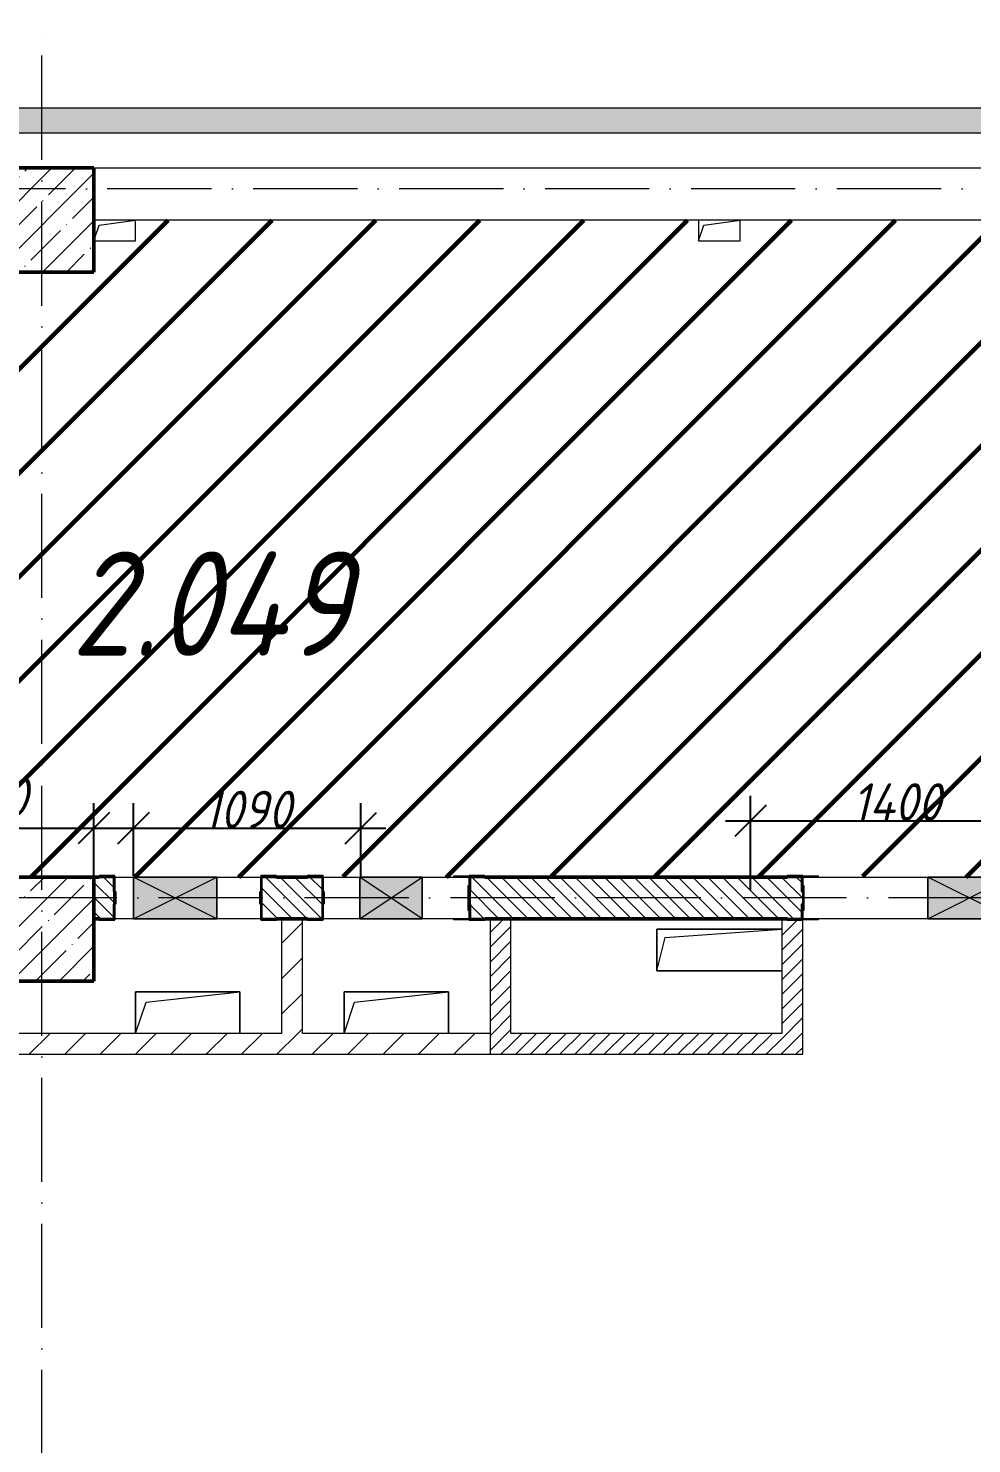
# Model space of a CAD drawing. Header units: millimetres. Extents: x -606178 to 312196, y -19338 to 632709.
# Drawn here: x -235916 to -231391, y 455158 to 461945 of the extents above; entities that cross this region are included whole.
import ezdxf

# ---------------------------------------------------------------- set-up
doc = ezdxf.new("R2010")
doc.units = ezdxf.units.MM
doc.linetypes.add('50_200_ШТРИХ_1Т_ш5_п1_п1_', pattern=[700, 500, -100, 0, -100])
for name, color, linetype, lineweight in [('6.4.1) Окр пт с инж. ПТ2.16', 3, 'Continuous', 60), ('A-____-____-DIMS', 7, 'Continuous', 9), ('A-DETL-GENF-OTLN', 7, 'Continuous', 9), ('A-FLOR-____-OTLN', 7, 'Continuous', 9), ('A-GENM-____-MCUT', 7, 'Continuous', 25), ('A-GENM-____-OTLN', 7, 'Continuous', 9), ('A-GENM-____-OTLN-1', 7, 'Continuous', 25), ('A-GLAZ-____-OTLN', 7, 'Continuous', 9), ('A-WALL-____-MCUT-2', 7, 'Continuous', 50), ('A-WALL-____-OTLN', 7, 'Continuous', 9), ('A-WALL-____-PATT-1', 7, 'Continuous', 9), ('A-WALL-FNSH-MCUT-1', 7, 'Continuous', 9), ('I-WALL-____-OTLN', 7, 'Continuous', 9), ('S-COLS-____-MCUT', 7, 'Continuous', 50), ('S-COLS-____-OTLN', 7, 'Continuous', 9), ('S-GRID-____-OTLN-1', 7, '50_200_ШТРИХ_1Т_ш5_п1_п1_', 9), ('Марки помещений', 7, 'Continuous', 9)]:
    doc.layers.add(name, color=color, linetype=linetype, lineweight=lineweight)
doc.layers.add('A-GLAZ-____-OTLN-1', color=7, linetype='Continuous', lineweight=9, true_color=0xc0c0c0)
doc.styles.add('ISOCPEUR_I_10', font='isocpeui.ttf', dxfattribs={"width": 0.9, "height": 180})
doc.styles.add('ISOCPEUR_I_3', font='isocpeui.ttf', dxfattribs={"width": 0.85, "height": 2.2})
doc.dimstyles.new('ISO-1_8_0_9К_СРЕДНИЙ_Кладочные_3', dxfattribs={"dimscale": 304.8, "dimtxt": 179.276612, "dimasz": 0.492126, "dimexe": 0.393701, "dimexo": 0, "dimgap": 0, "dimtad": 1, "dimdec": 3, "dimrnd": 0.001, "dimdsep": 46, "dimtxsty": 'ISOCPEUR_I_10', "dimblk1": 'OBLIQUE', "dimblk2": 'OBLIQUE', "dimsah": 1, "dimcen": 0.09, "dimdle": 0.393701, "dimazin": 0, "dimtfac": 1, "dimtdec": 4, "dimtix": 1, "dimtmove": 0, "dimatfit": 3, "dimfxl": 1, "dimtvp": 1, "dimtolj": 1, "dimtzin": 0, "dimarcsym": 2})
doc.dimstyles.new('ISO-1_8_0_9К_СРЕДНИЙ_Кладочные_4', dxfattribs={"dimscale": 304.8, "dimtxt": 179.276612, "dimasz": 0.492126, "dimexe": 0.393701, "dimexo": 0, "dimgap": 0, "dimtad": 1, "dimdec": 3, "dimrnd": 0.001, "dimdsep": 46, "dimtxsty": 'ISOCPEUR_I_10', "dimblk1": 'OBLIQUE', "dimblk2": 'OBLIQUE', "dimsah": 1, "dimcen": 0.09, "dimdle": 0.393701, "dimazin": 0, "dimtfac": 1, "dimtdec": 4, "dimtix": 1, "dimtmove": 1, "dimatfit": 3, "dimfxl": 1, "dimtvp": 1, "dimtolj": 1, "dimtzin": 0, "dimarcsym": 2})
pattern_1 = [(45, (-264901.3, 451794.26), (-84.8528, 84.8528), [])]
pattern_2 = [(45, (-264901.3, 451794.26), (-35.35534, 35.35534), [])]

# ---------------------------------------------------------------- blocks, each defined once
blk = doc.blocks.new('BSC_Колонна _Прямоугольная - 500х500-V70-АР1_План отверстий 2 этажа в осях 1-64_А-ГГ')
at = {"layer": 'S-COLS-____-OTLN'}
h = blk.add_hatch(dxfattribs=at)
h.set_pattern_fill('FP_99', color=256, style=0, pattern_type=2)
h.set_pattern_definition([(45, (-29050, -5831.04), (-114.04925, 114.04925), []), (45, (-28935.95, -5831.04), (-114.04925, 114.04925), [201.613, -40.323, 3.353, -36.97])])
h.paths.add_polyline_path([(-250, -250), (250, -250), (250, 250), (-250, 250)], flags=0)
at = {"layer": 'S-COLS-____-MCUT'}
for p, q in [((250, 250), (-250, 250)), ((-250, 250), (-250, -250)), ((250, -250), (250, 250)), ((-250, -250), (250, -250))]:
    blk.add_line(p, q, dxfattribs=at)
blk = doc.blocks.new('Фахверк_СКБ_Уголок - 200_3960_зеркало-28268689-АР1_План отверстий 2 этажа в осях 1-64_А-ГГ')
at = {"layer": 'A-GENM-____-MCUT'}
for p, q in [((200, 156), (125, 156)), ((125, 156), (125, 81)), ((131, 81), (131, 150)), ((131, 150), (200, 150)), ((200, 150), (200, 156)), ((125, 81), (131, 81)), ((131, 19), (125, 19)), ((125, 19), (125, -56)), ((131, -50), (131, 19)), ((125, -56), (200, -56)), ((200, -50), (131, -50)), ((200, -56), (200, -50))]:
    blk.add_line(p, q, dxfattribs=at)
blk = doc.blocks.new('Фахверк_СКБ_Уголок - 200_3960-28268576-АР1_План отверстий 2 этажа в осях 1-64_А-ГГ')
at = {"layer": 'A-GENM-____-MCUT'}
for p, q in [((200, 156), (125, 156)), ((125, 156), (125, 81)), ((131, 81), (131, 150)), ((131, 150), (200, 150)), ((200, 150), (200, 156)), ((125, 81), (131, 81)), ((131, 19), (125, 19)), ((125, 19), (125, -56)), ((131, -50), (131, 19)), ((125, -56), (200, -56)), ((200, -50), (131, -50)), ((200, -56), (200, -50))]:
    blk.add_line(p, q, dxfattribs=at)
blk = doc.blocks.new('154_Стойка_СКБ_Уголок - СМ-2180_200-28268025-АР1_План отверстий 2 этажа в осях 1-64_А-ГГ')
at = {"layer": 'A-GENM-____-MCUT'}
for p, q in [((125, 156), (125, 81)), ((200, 156), (125, 156)), ((131, 81), (131, 150)), ((131, 150), (200, 150)), ((200, 150), (200, 156)), ((125, 81), (131, 81)), ((131, 19), (125, 19)), ((125, 19), (125, -56)), ((131, -50), (131, 19)), ((125, -56), (200, -56)), ((200, -50), (131, -50)), ((200, -56), (200, -50))]:
    blk.add_line(p, q, dxfattribs=at)
blk = doc.blocks.new('Стойка_Влож_Полоса боковая - Полоса-V142-АР1_План отверстий 2 этажа в осях 1-64_А-ГГ')
at = {"layer": 'A-GENM-____-OTLN'}
for p, q in [((-5, 60), (0, 60)), ((-5, -60), (-5, 60)), ((0, -60), (-5, -60))]:
    blk.add_line(p, q, dxfattribs=at)
blk = doc.blocks.new('Стойка_Влож_Уголок_Опорный - Уголок-28213941-АР1_План отверстий 2 этажа в осях 1-64_А-ГГ')
at = {"layer": 'A-GENM-____-OTLN'}
for p, q in [((-212, -6), (-212, 0)), ((0, 0), (0, -6)), ((-212, -75), (-212, -6)), ((-212, -6), (-206, -6)), ((-6, -6), (0, -6)), ((0, -6), (0, -75)), ((-212, -75), (-206, -75)), ((-6, -75), (0, -75))]:
    blk.add_line(p, q, dxfattribs=at)
blk = doc.blocks.new('154_Стойка_СКБ_Уголок - СМ-2480_200-28346303-АР1_План отверстий 2 этажа в осях 1-64_А-ГГ')
at = {"layer": 'A-GENM-____-MCUT'}
for p, q in [((125, 156), (125, 81)), ((200, 156), (125, 156)), ((131, 81), (131, 150)), ((131, 150), (200, 150)), ((200, 150), (200, 156)), ((125, 81), (131, 81)), ((131, 19), (125, 19)), ((125, 19), (125, -56)), ((131, -50), (131, 19)), ((125, -56), (200, -56)), ((200, -50), (131, -50)), ((200, -56), (200, -50))]:
    blk.add_line(p, q, dxfattribs=at)
blk = doc.blocks.new('Стойка_Влож_Полоса боковая - Полоса-28213942-АР1_План отверстий 2 этажа в осях 1-64_А-ГГ')
at = {"layer": 'A-GENM-____-OTLN'}
for p, q in [((-5, 60), (0, 60)), ((-5, -60), (-5, 60)), ((0, 31), (0, -31)), ((0, -60), (-5, -60))]:
    blk.add_line(p, q, dxfattribs=at)
blk = doc.blocks.new('AR_Отверстие прямоугольное _в плите_ - AR_Отверстие прямоугольное _в плите_-V147-АР1_План отверстий 2 этажа в осях 1-64_А-ГГ')
at = {"layer": 'A-GENM-____-OTLN'}
for p, q in [((250, 100), (-250, 100)), ((-250, 100), (-250, -100)), ((-200, 50), (250, 100)), ((250, -100), (250, 100)), ((-250, -100), (-200, 50))]:
    blk.add_line(p, q, dxfattribs=at)
blk = doc.blocks.new('AR_Отверстие прямоугольное _в плите_ - AR_Отверстие прямоугольное _в плите_-V157-АР1_План отверстий 2 этажа в осях 1-64_А-ГГ')
at = {"layer": 'A-GENM-____-OTLN'}
for p, q in [((300, 100), (-300, 100)), ((-300, 100), (-300, -100)), ((-260, 60), (300, 100)), ((-300, -100), (-260, 60)), ((-300, -100), (300, -100))]:
    blk.add_line(p, q, dxfattribs=at)
blk = doc.blocks.new('AR_Отверстие прямоугольное _в плите_ - AR_Отверстие прямоугольное _в плите_-V166-АР1_План отверстий 2 этажа в осях 1-64_А-ГГ')
at = {"layer": 'A-GENM-____-OTLN'}
for p, q in [((-100, -50), (-75, 25)), ((-75, 25), (100, 50)), ((100, -50), (100, 50)), ((-100, -50), (100, -50))]:
    blk.add_line(p, q, dxfattribs=at)
blk = doc.blocks.new('AR_Отверстие прямоугольное _в плите_ - AR_Отверстие прямоугольное _в плите_-V171-АР1_План отверстий 2 этажа в осях 1-64_А-ГГ')
at = {"layer": 'A-GENM-____-OTLN'}
for p, q in [((-100, 50), (-100, -50)), ((-100, -50), (-75, 25)), ((-75, 25), (100, 50)), ((100, -50), (100, 50)), ((-100, -50), (100, -50))]:
    blk.add_line(p, q, dxfattribs=at)
blk = doc.blocks.new('Отлив_СКБ - Отлив витража_120_НВФ-31885513-АР1_План отверстий 2 этажа в осях 1-64_А-ГГ')
at = {"layer": 'A-GLAZ-____-OTLN-1'}
for points in [[(7800, 2), (7800, 120), (0, 120), (0, 2), (4800.7, 2)], [(7800, 0), (7800, 2), (0, 2), (0, 0), (4800.7, 0)]]:
    blk.add_hatch(color=256, dxfattribs=at).paths.add_polyline_path(points, flags=0)
at = {"layer": 'A-GLAZ-____-OTLN'}
for p, q in [((0, 83), (0, 120)), ((7800, 120), (0, 120)), ((7800, 120), (7800, 83)), ((0, 2), (7800, 2)), ((7800, 0), (0, 0))]:
    blk.add_line(p, q, dxfattribs=at)
blk = doc.blocks.new('AR_Отверстие прямоугольное _в стене_ - AR_Отверстие прямоугольное _в стене__ЭОМ-36402302-АР1_План отверстий 2 этажа в осях 1-64_А-ГГ')
at = {"layer": 'A-GLAZ-____-OTLN'}
blk.add_hatch(color=256, dxfattribs=at).paths.add_polyline_path([(200, 100), (-200, 100), (-200, -100), (200, -100)], flags=0)
at = {"layer": 'A-DETL-GENF-OTLN'}
for p, q in [((-200, -100), (-200, 100)), ((-200, 100), (200, 100)), ((200, 100), (-200, -100)), ((-200, 100), (200, -100)), ((200, 100), (-200, 100)), ((-200, 100), (-200, -100)), ((200, 100), (200, -100)), ((200, -100), (200, 100)), ((200, -100), (-200, -100)), ((-200, -100), (200, -100))]:
    blk.add_line(p, q, dxfattribs=at)
blk = doc.blocks.new('AR_Отверстие прямоугольное _в стене__БезПР - AR_Отверстие прямоугольное _в стене__БезПР-36392850-АР1_План отверстий 2 этажа в осях 1-64_А-ГГ')
at = {"layer": 'A-GLAZ-____-OTLN'}
blk.add_hatch(color=256, dxfattribs=at).paths.add_polyline_path([(150, 100), (-150, 100), (-150, -100), (150, -100), (150, 85.2)], flags=0)
at = {"layer": 'A-DETL-GENF-OTLN'}
for p, q in [((-150, -100), (-150, 100)), ((-150, 100), (150, 100)), ((150, 100), (-150, -100)), ((-150, 100), (150, -100)), ((150, 100), (-150, 100)), ((-150, 100), (-150, -100)), ((150, 100), (150, -100)), ((150, -100), (150, 100)), ((150, -100), (-150, -100)), ((-150, -100), (150, -100))]:
    blk.add_line(p, q, dxfattribs=at)
blk = doc.blocks.new('AR_Отверстие прямоугольное _в стене__БезПР - AR_Отверстие прямоугольное _в стене__БезПР-36428632-АР1_План отверстий 2 этажа в осях 1-64_А-ГГ')
at = {"layer": 'A-GLAZ-____-OTLN'}
blk.add_hatch(color=256, dxfattribs=at).paths.add_polyline_path([(-200, -100), (200, -100), (200, 100), (-200, 100)], flags=0)
at = {"layer": 'A-DETL-GENF-OTLN'}
for p, q in [((-200, -100), (-200, 100)), ((-200, 100), (200, 100)), ((200, 100), (-200, -100)), ((-200, 100), (200, -100)), ((200, 100), (-200, 100)), ((-200, 100), (-200, -100)), ((200, 100), (200, -100)), ((200, -100), (200, 100)), ((200, -100), (-200, -100)), ((-200, -100), (200, -100))]:
    blk.add_line(p, q, dxfattribs=at)
at = {"layer": 'A-GLAZ-____-OTLN'}
blk.add_line((200, 100), (-200, 100), dxfattribs=at)
blk = doc.blocks.new('_Oblique')
at = {"color": 0, "linetype": 'ByBlock', "lineweight": -2}
blk.add_line((-0.5, -0.5), (0.5, 0.5), dxfattribs=at)
blk = doc.blocks.new('*D4589')
at = {"layer": 'A-____-____-DIMS', "color": 0, "lineweight": -2, "transparency": 16777216}
for p, q in [((-232451.3, 457809.9), (-232451.3, 458264.7)), ((-231051.3, 457875.3), (-231051.3, 458264.7)), ((-232571.3, 458144.7), (-230931.3, 458144.7))]:
    blk.add_line(p, q, dxfattribs=at)
at = {"layer": 'Defpoints', "color": 0, "transparency": 16777216}
for p in [(-231051.3, 458144.7), (-231051.3, 457875.3), (-232451.3, 457809.9)]:
    blk.add_point(p, dxfattribs=at)
at = {"layer": 'A-____-____-DIMS', "color": 0, "lineweight": -2, "transparency": 16777216, "xscale": 150, "yscale": 150, "zscale": 150, "rotation": 180}
blk.add_blockref('_Oblique', (-232451.3, 458144.7), dxfattribs=at)
at = {"layer": 'A-____-____-DIMS', "color": 0, "lineweight": -2, "transparency": 16777216, "xscale": 150, "yscale": 150, "zscale": 150}
blk.add_blockref('_Oblique', (-231051.3, 458144.7), dxfattribs=at)
at = {"layer": 'A-____-____-DIMS', "color": 0, "transparency": 16777216, "insert": (-231751.3, 458234.7), "char_height": 180, "width": 521.281, "attachment_point": 5, "style": 'ISOCPEUR_I_10'}
blk.add_mtext('\\A1;1400', dxfattribs=at)
blk = doc.blocks.new('*D4708')
at = {"layer": 'A-____-____-DIMS', "color": 0, "lineweight": -2, "transparency": 16777216}
for p, q in [((-235601.3, 457875.3), (-235601.3, 458228.9)), ((-235411.3, 457881.3), (-235411.3, 458228.9)), ((-236186.7, 458108.9), (-235601.3, 458108.9)), ((-235721.3, 458108.9), (-235291.3, 458108.9))]:
    blk.add_line(p, q, dxfattribs=at)
at = {"layer": 'Defpoints', "color": 0, "transparency": 16777216}
for p in [(-235411.3, 458108.9), (-235601.3, 457875.3), (-235411.3, 457881.3)]:
    blk.add_point(p, dxfattribs=at)
at = {"layer": 'A-____-____-DIMS', "color": 0, "lineweight": -2, "transparency": 16777216, "xscale": 150, "yscale": 150, "zscale": 150, "rotation": 180}
blk.add_blockref('_Oblique', (-235601.3, 458108.9), dxfattribs=at)
at = {"layer": 'A-____-____-DIMS', "color": 0, "lineweight": -2, "transparency": 16777216, "xscale": 150, "yscale": 150, "zscale": 150}
blk.add_blockref('_Oblique', (-235411.3, 458108.9), dxfattribs=at)
at = {"layer": 'A-____-____-DIMS', "color": 0, "transparency": 16777216, "insert": (-236230.6, 458348.9), "char_height": 180, "width": 368.207, "attachment_point": 1, "line_spacing_factor": 1.149209, "style": 'ISOCPEUR_I_10'}
blk.add_mtext('\\A1;190', dxfattribs=at)
blk = doc.blocks.new('*D4709')
at = {"layer": 'A-____-____-DIMS', "color": 0, "lineweight": -2, "transparency": 16777216}
for p, q in [((-235411.3, 457881.3), (-235411.3, 458228.9)), ((-234321.3, 457875.3), (-234321.3, 458228.9)), ((-235531.3, 458108.9), (-234201.3, 458108.9))]:
    blk.add_line(p, q, dxfattribs=at)
at = {"layer": 'Defpoints', "color": 0, "transparency": 16777216}
for p in [(-234321.3, 458108.9), (-235411.3, 457881.3), (-234321.3, 457875.3)]:
    blk.add_point(p, dxfattribs=at)
at = {"layer": 'A-____-____-DIMS', "color": 0, "lineweight": -2, "transparency": 16777216, "xscale": 150, "yscale": 150, "zscale": 150, "rotation": 180}
blk.add_blockref('_Oblique', (-235411.3, 458108.9), dxfattribs=at)
at = {"layer": 'A-____-____-DIMS', "color": 0, "lineweight": -2, "transparency": 16777216, "xscale": 150, "yscale": 150, "zscale": 150}
blk.add_blockref('_Oblique', (-234321.3, 458108.9), dxfattribs=at)
at = {"layer": 'A-____-____-DIMS', "color": 0, "transparency": 16777216, "insert": (-234866.3, 458198.9), "char_height": 180, "width": 504.733, "attachment_point": 5, "style": 'ISOCPEUR_I_10'}
blk.add_mtext('\\A1;1090', dxfattribs=at)

msp = doc.modelspace()

# ---------------------------------------------------------------- hatches: boundary and pattern name
at = {"layer": '6.4.1) Окр пт с инж. ПТ2.16'}
h = msp.add_hatch(dxfattribs=at)
h.set_pattern_fill('ANSI31', color=256, scale=111)
h.paths.add_polyline_path([(-235851.3011, 460775.3011), (-236101.3011, 460775.3011), (-236101.3011, 461025.3011), (-237901.3011, 461025.3011), (-237901.3011, 461019.3011), (-237976.3011, 461019.3011), (-238401.3011, 461023.3811), (-238401.3011, 460925.3011), (-238601.3011, 460925.3011), (-238601.3011, 460775.3011), (-238851.3011, 460775.3011), (-238851.3011, 457875.3011), (-238601.3011, 457875.3011), (-236101.3011, 457875.3011), (-235851.3011, 457875.3011)])
h = msp.add_hatch(dxfattribs=at)
h.set_pattern_fill('ANSI31', color=256, scale=111)
h.paths.add_polyline_path([(-229851.3011, 460775.3011), (-230101.3011, 460775.3011), (-230101.3011, 461025.3011), (-232501.3011, 461025.3011), (-232501.3011, 460925.3011), (-232701.3011, 460925.3011), (-232701.3011, 461025.3011), (-235401.3011, 461025.3011), (-235401.3011, 460925.3011), (-235601.3011, 460925.3011), (-235601.3011, 460775.3011), (-235851.3011, 460775.3011), (-235851.3011, 457875.3011), (-235576.3011, 457875.3011), (-235576.3011, 457881.3011), (-235501.3011, 457881.3011), (-235411.3011, 457875.3011), (-235011.3011, 457875.3011), (-234801.3011, 457875.3011), (-234801.3011, 457881.3011), (-234726.3011, 457881.3011), (-234576.3011, 457875.3011), (-234576.3011, 457881.3011), (-234501.3011, 457881.3011), (-234326.3011, 457875.3011), (-234026.3011, 457875.3011), (-233876.3011, 457875.3011), (-233876.3011, 457881.3011), (-233807.3011, 457881.3011), (-233801.3011, 457881.3011), (-233726.3011, 457881.3011), (-232276.3011, 457875.3011), (-232276.3011, 457881.3011), (-232201.3011, 457881.3011), (-232195.3011, 457881.3011), (-232126.3011, 457881.3011), (-231601.3011, 457875.3011), (-231201.3011, 457875.3011), (-230501.3011, 457875.3011), (-230501.3011, 457881.3011), (-230426.3011, 457881.3011), (-230101.3011, 457875.3011), (-229851.3011, 457875.3011)])
at = {"layer": 'A-WALL-____-PATT-1'}
h = msp.add_hatch(dxfattribs=at)
h.set_pattern_fill('FP_6', color=256, style=0, pattern_type=2)
h.set_pattern_definition([(135, (-264901.3, 451794.26), (-35.35534, -35.35534), [])])
h.paths.add_polyline_path([(-230426.3011, 457675.3011), (-230101.3011, 457675.3011), (-230101.3011, 457875.3011), (-230495.3011, 457875.3011), (-230495.3011, 457806.3011), (-230501.3011, 457806.3011), (-230501.3011, 457744.3011), (-230495.3011, 457744.3011), (-230495.3011, 457675.3011)], flags=0)
h.paths.add_polyline_path([(-232276.3011, 457675.3011), (-232207.3011, 457675.3011), (-232207.3011, 457744.3011), (-232201.3011, 457744.3011), (-232201.3011, 457806.3011), (-232207.3011, 457806.3011), (-232207.3011, 457875.3011), (-233795.3011, 457875.3011), (-233795.3011, 457806.3011), (-233801.3011, 457806.3011), (-233801.3011, 457744.3011), (-233795.3011, 457744.3011), (-233795.3011, 457675.3011), (-233100.6335, 457675.3011)], flags=0)
h.paths.add_polyline_path([(-234795.3011, 457675.3011), (-234507.3011, 457675.3011), (-234507.3011, 457744.3011), (-234501.3011, 457744.3011), (-234501.3011, 457806.3011), (-234507.3011, 457806.3011), (-234507.3011, 457875.3011), (-234795.3011, 457875.3011), (-234795.3011, 457806.3011), (-234801.3011, 457806.3011), (-234801.3011, 457744.3011), (-234795.3011, 457744.3011), (-234795.3011, 457679.3011)], flags=0)
h.paths.add_polyline_path([(-235601.3011, 457675.3011), (-235507.3011, 457675.3011), (-235507.3011, 457744.3011), (-235501.3011, 457744.3011), (-235501.3011, 457806.3011), (-235507.3011, 457806.3011), (-235507.3011, 457875.3011), (-235601.3011, 457875.3011), (-235601.3011, 457769.3011)], flags=0)
h = msp.add_hatch(dxfattribs=at)
h.set_pattern_fill('FP_4', color=256, style=0, pattern_type=2)
h.set_pattern_definition(pattern_1)
h.paths.add_polyline_path([(-234601.3011, 457125.3011), (-234601.3011, 457675.3011), (-234701.3011, 457675.3011), (-234701.3011, 457125.3011)], flags=0)
h = msp.add_hatch(dxfattribs=at)
h.set_pattern_fill('FP_5', color=256, style=0, pattern_type=2)
h.set_pattern_definition(pattern_2)
h.paths.add_polyline_path([(-233601.3011, 457025.3011), (-233601.3011, 457675.3011), (-233701.3011, 457675.3011), (-233701.3011, 457025.3011)], flags=0)
h = msp.add_hatch(dxfattribs=at)
h.set_pattern_fill('FP_5', color=256, style=0, pattern_type=2)
h.set_pattern_definition(pattern_2)
h.paths.add_polyline_path([(-232201.3011, 457025.3011), (-232202.392, 457669.3011), (-232276.3011, 457669.3011), (-232276.3011, 457675.3011), (-232301.3011, 457675.3011), (-232301.3011, 457025.3011)], flags=0)
h = msp.add_hatch(dxfattribs=at)
h.set_pattern_fill('FP_4', color=256, style=0, pattern_type=2)
h.set_pattern_definition(pattern_1)
h.paths.add_polyline_path([(-234868.0978, 457025.3011), (-233701.3011, 457025.3011), (-233701.3011, 457125.3011), (-236101.3011, 457125.3011), (-236101.3011, 457025.3011)], flags=0)
h = msp.add_hatch(dxfattribs=at)
h.set_pattern_fill('FP_5', color=256, style=0, pattern_type=2)
h.set_pattern_definition(pattern_2)
h.paths.add_polyline_path([(-232301.3011, 457025.3011), (-232301.3011, 457125.3011), (-233601.3011, 457125.3011), (-233601.3011, 457025.3011), (-233100.6335, 457025.3011)], flags=0)
at = {"layer": 'S-COLS-____-OTLN'}
h = msp.add_hatch(dxfattribs=at)
h.set_pattern_fill('FP_25', color=256, style=0, pattern_type=2)
h.set_pattern_definition([(45, (-264901.3, 451794.26), (-114.04925, 114.04925), []), (45, (-264787.25, 451794.26), (-114.04925, 114.04925), [201.612, -40.322, 3.353, -36.97])])
h.paths.add_polyline_path([(-236101.3011, 460775.3011), (-235601.3011, 460775.3011), (-235601.3011, 461275.3011), (-236101.3011, 461275.3011)], flags=0)

# ---------------------------------------------------------------- linework, layer by layer
at = {"layer": 'A-FLOR-____-OTLN'}
for p, q in [((-232901.3011, 457625.3011), (-232301.3011, 457625.3011)), ((-232901.3011, 457425.3011), (-232901.3011, 457625.3011)), ((-232301.3011, 457425.3011), (-232901.3011, 457425.3011)), ((-235401.3011, 457325.3011), (-234901.3011, 457325.3011)), ((-235401.3011, 457125.3011), (-235401.3011, 457325.3011)), ((-234901.3011, 457325.3011), (-234901.3011, 457125.3011)), ((-234401.3011, 457325.3011), (-233901.3011, 457325.3011)), ((-234401.3011, 457125.3011), (-234401.3011, 457325.3011)), ((-233901.3011, 457325.3011), (-233901.3011, 457125.3011))]:
    msp.add_line(p, q, dxfattribs=at)
at = {"layer": 'A-WALL-____-MCUT-2'}
for p, q in [((-235576.3011, 457875.3011), (-235601.3011, 457875.3011)), ((-234576.3011, 457875.3011), (-234726.3011, 457875.3011)), ((-232276.3011, 457875.3011), (-233726.3011, 457875.3011)), ((-235501.3011, 457744.3011), (-235501.3011, 457806.3011)), ((-234801.3011, 457806.3011), (-234801.3011, 457744.3011)), ((-234501.3011, 457744.3011), (-234501.3011, 457806.3011)), ((-233801.3011, 457806.3011), (-233801.3011, 457744.3011)), ((-235601.3011, 457675.3011), (-235576.3011, 457675.3011)), ((-234726.3011, 457675.3011), (-234576.3011, 457675.3011)), ((-233726.3011, 457675.3011), (-232276.3011, 457675.3011))]:
    msp.add_line(p, q, dxfattribs=at)
at = {"layer": 'A-WALL-____-OTLN'}
for p, q in [((-235601.3011, 461275.3011), (-230101.3011, 461275.3011)), ((-230101.3011, 461025.3011), (-235601.3011, 461025.3011))]:
    msp.add_line(p, q, dxfattribs=at)
at = {"layer": 'A-WALL-FNSH-MCUT-1'}
for p, q in [((-234701.3011, 457675.3011), (-234701.3011, 457125.3011)), ((-234601.3011, 457125.3011), (-234601.3011, 457675.3011)), ((-233701.3011, 457675.3011), (-233701.3011, 457025.3011)), ((-233601.3011, 457125.3011), (-233601.3011, 457675.3011)), ((-232301.3011, 457675.3011), (-232301.3011, 457125.3011)), ((-232201.3011, 457025.3011), (-232201.3011, 457669.3011)), ((-234701.3011, 457125.3011), (-236001.3011, 457125.3011)), ((-233701.3011, 457125.3011), (-234601.3011, 457125.3011)), ((-232301.3011, 457125.3011), (-233601.3011, 457125.3011)), ((-236101.3011, 457025.3011), (-232201.3011, 457025.3011))]:
    msp.add_line(p, q, dxfattribs=at)
at = {"layer": 'I-WALL-____-OTLN'}
for p, q in [((-235501.3011, 457875.3011), (-235411.3011, 457875.3011)), ((-235011.3011, 457875.3011), (-234801.3011, 457875.3011)), ((-234501.3011, 457875.3011), (-234326.3011, 457875.3011)), ((-234026.3011, 457875.3011), (-233801.3011, 457875.3011)), ((-232201.3011, 457875.3011), (-231601.3011, 457875.3011)), ((-235411.3011, 457675.3011), (-235501.3011, 457675.3011)), ((-234801.3011, 457675.3011), (-235011.3011, 457675.3011)), ((-234326.3011, 457675.3011), (-234501.3011, 457675.3011)), ((-233801.3011, 457675.3011), (-234026.3011, 457675.3011)), ((-231601.3011, 457675.3011), (-232201.3011, 457675.3011))]:
    msp.add_line(p, q, dxfattribs=at)
at = {"layer": 'S-COLS-____-MCUT'}
for p, q in [((-235601.3011, 461275.3011), (-236101.3011, 461275.3011)), ((-235601.3011, 460775.3011), (-235601.3011, 461275.3011)), ((-236101.3011, 460775.3011), (-235601.3011, 460775.3011))]:
    msp.add_line(p, q, dxfattribs=at)
at = {"layer": 'S-GRID-____-OTLN-1'}
for p, q in [((-235851.3011, 447311.6528), (-235851.3011, 461944.7985)), ((-160826.8945, 461175.3011), (-269357.6635, 461175.3011)), ((-174582.5138, 457775.3011), (-269570.0713, 457775.3011))]:
    msp.add_line(p, q, dxfattribs=at)

# ---------------------------------------------------------------- block references
at = {"layer": 'A-GENM-____-OTLN'}
for name, p in [('AR_Отверстие прямоугольное _в плите_ - AR_Отверстие прямоугольное _в плите_-V166-АР1_План отверстий 2 этажа в осях 1-64_А-ГГ', (-235501.3011, 460975.3011)), ('AR_Отверстие прямоугольное _в плите_ - AR_Отверстие прямоугольное _в плите_-V171-АР1_План отверстий 2 этажа в осях 1-64_А-ГГ', (-232601.3011, 460975.3011)), ('Стойка_Влож_Полоса боковая - Полоса-V142-АР1_План отверстий 2 этажа в осях 1-64_А-ГГ', (-233801.3011, 457775.3011)), ('AR_Отверстие прямоугольное _в плите_ - AR_Отверстие прямоугольное _в плите_-V157-АР1_План отверстий 2 этажа в осях 1-64_А-ГГ', (-232601.3011, 457525.3011)), ('AR_Отверстие прямоугольное _в плите_ - AR_Отверстие прямоугольное _в плите_-V147-АР1_План отверстий 2 этажа в осях 1-64_А-ГГ', (-235151.3011, 457225.3011)), ('AR_Отверстие прямоугольное _в плите_ - AR_Отверстие прямоугольное _в плите_-V147-АР1_План отверстий 2 этажа в осях 1-64_А-ГГ', (-234151.3011, 457225.3011))]:
    msp.add_blockref(name, p, dxfattribs=at)
for name, p, rotation in [('Стойка_Влож_Уголок_Опорный - Уголок-28213941-АР1_План отверстий 2 этажа в осях 1-64_А-ГГ', (-233801.3011, 457669.3011), 269.9999999999995), ('Стойка_Влож_Уголок_Опорный - Уголок-28213941-АР1_План отверстий 2 этажа в осях 1-64_А-ГГ', (-232201.3011, 457881.3011), 89.99999999999955), ('Стойка_Влож_Полоса боковая - Полоса-28213942-АР1_План отверстий 2 этажа в осях 1-64_А-ГГ', (-232201.3011, 457775.3011), 180)]:
    msp.add_blockref(name, p, dxfattribs=dict(at, rotation=rotation))
at = {"layer": 'A-GENM-____-OTLN-1', "rotation": 180}
for name, p in [('Фахверк_СКБ_Уголок - 200_3960_зеркало-28268689-АР1_План отверстий 2 этажа в осях 1-64_А-ГГ', (-235376.3011, 457825.3011)), ('Фахверк_СКБ_Уголок - 200_3960_зеркало-28268689-АР1_План отверстий 2 этажа в осях 1-64_А-ГГ', (-234376.3011, 457825.3011)), ('154_Стойка_СКБ_Уголок - СМ-2480_200-28346303-АР1_План отверстий 2 этажа в осях 1-64_А-ГГ', (-232076.3011, 457825.3011))]:
    msp.add_blockref(name, p, dxfattribs=at)
at = {"layer": 'A-GENM-____-OTLN-1'}
for name, p in [('Фахверк_СКБ_Уголок - 200_3960-28268576-АР1_План отверстий 2 этажа в осях 1-64_А-ГГ', (-234926.3011, 457725.3011)), ('154_Стойка_СКБ_Уголок - СМ-2180_200-28268025-АР1_План отверстий 2 этажа в осях 1-64_А-ГГ', (-233926.3011, 457725.3011))]:
    msp.add_blockref(name, p, dxfattribs=at)
at = {"layer": 'A-GLAZ-____-OTLN'}
msp.add_blockref('Отлив_СКБ - Отлив витража_120_НВФ-31885513-АР1_План отверстий 2 этажа в осях 1-64_А-ГГ', (-237901.3011, 461442.3011), dxfattribs=at)
at = {"layer": 'A-GLAZ-____-OTLN', "rotation": 180}
for name, p in [('AR_Отверстие прямоугольное _в стене_ - AR_Отверстие прямоугольное _в стене__ЭОМ-36402302-АР1_План отверстий 2 этажа в осях 1-64_А-ГГ', (-235211.3011, 457775.3011)), ('AR_Отверстие прямоугольное _в стене__БезПР - AR_Отверстие прямоугольное _в стене__БезПР-36392850-АР1_План отверстий 2 этажа в осях 1-64_А-ГГ', (-234176.3011, 457775.3011)), ('AR_Отверстие прямоугольное _в стене__БезПР - AR_Отверстие прямоугольное _в стене__БезПР-36428632-АР1_План отверстий 2 этажа в осях 1-64_А-ГГ', (-231401.3011, 457775.3011))]:
    msp.add_blockref(name, p, dxfattribs=at)
at = {"layer": 'S-COLS-____-OTLN'}
msp.add_blockref('BSC_Колонна _Прямоугольная - 500х500-V70-АР1_План отверстий 2 этажа в осях 1-64_А-ГГ', (-235851.3011, 457625.3011), dxfattribs=at)

# ---------------------------------------------------------------- texts
at = {"layer": 'Марки помещений', "insert": (-235710.4929, 459436.0407), "char_height": 500, "width": 817.72125, "attachment_point": 1, "style": 'ISOCPEUR_I_3'}
msp.add_mtext('2.049', dxfattribs=at)

# ---------------------------------------------------------------- dimensions: what is measured, and where the dimension line sits
at = {"layer": 'A-____-____-DIMS'}
dim = msp.add_linear_dim(base=(-235411.3011, 458108.8894), p1=(-235601.3011, 457875.3011), p2=(-235411.3011, 457881.3011), dimstyle='ISO-1_8_0_9К_СРЕДНИЙ_Кладочные_4', override={"dimpost": '<>', "dimfxl": 190.094713}, dxfattribs=at)
dim.commit()
dim.dimension.update_dxf_attribs({"geometry": '*D4708', "text_midpoint": (-236046.4597, 458224.0515), "dimtype": 160})
for base, p1, p2, override, picture, middle in [((-234321.3011, 458108.8894), (-235411.3011, 457881.3011), (-234321.3011, 457875.3011), {"dimpost": '<>', "dimfxl": 1090.016514}, '*D4709', (-234866.3011, 458198.8894)), ((-231051.3011, 458144.7359), (-232451.3011, 457809.8634), (-231051.3011, 457875.3011), {"dimpost": '<>', "dimfxl": 1401.528484}, '*D4589', (-231751.3011, 458234.7359))]:
    dim = msp.add_linear_dim(base=base, p1=p1, p2=p2, dimstyle='ISO-1_8_0_9К_СРЕДНИЙ_Кладочные_3', override=override, dxfattribs=at)
    dim.commit()
    dim.dimension.update_dxf_attribs({"geometry": picture, "text_midpoint": middle})

doc.saveas('drawing.dxf')
